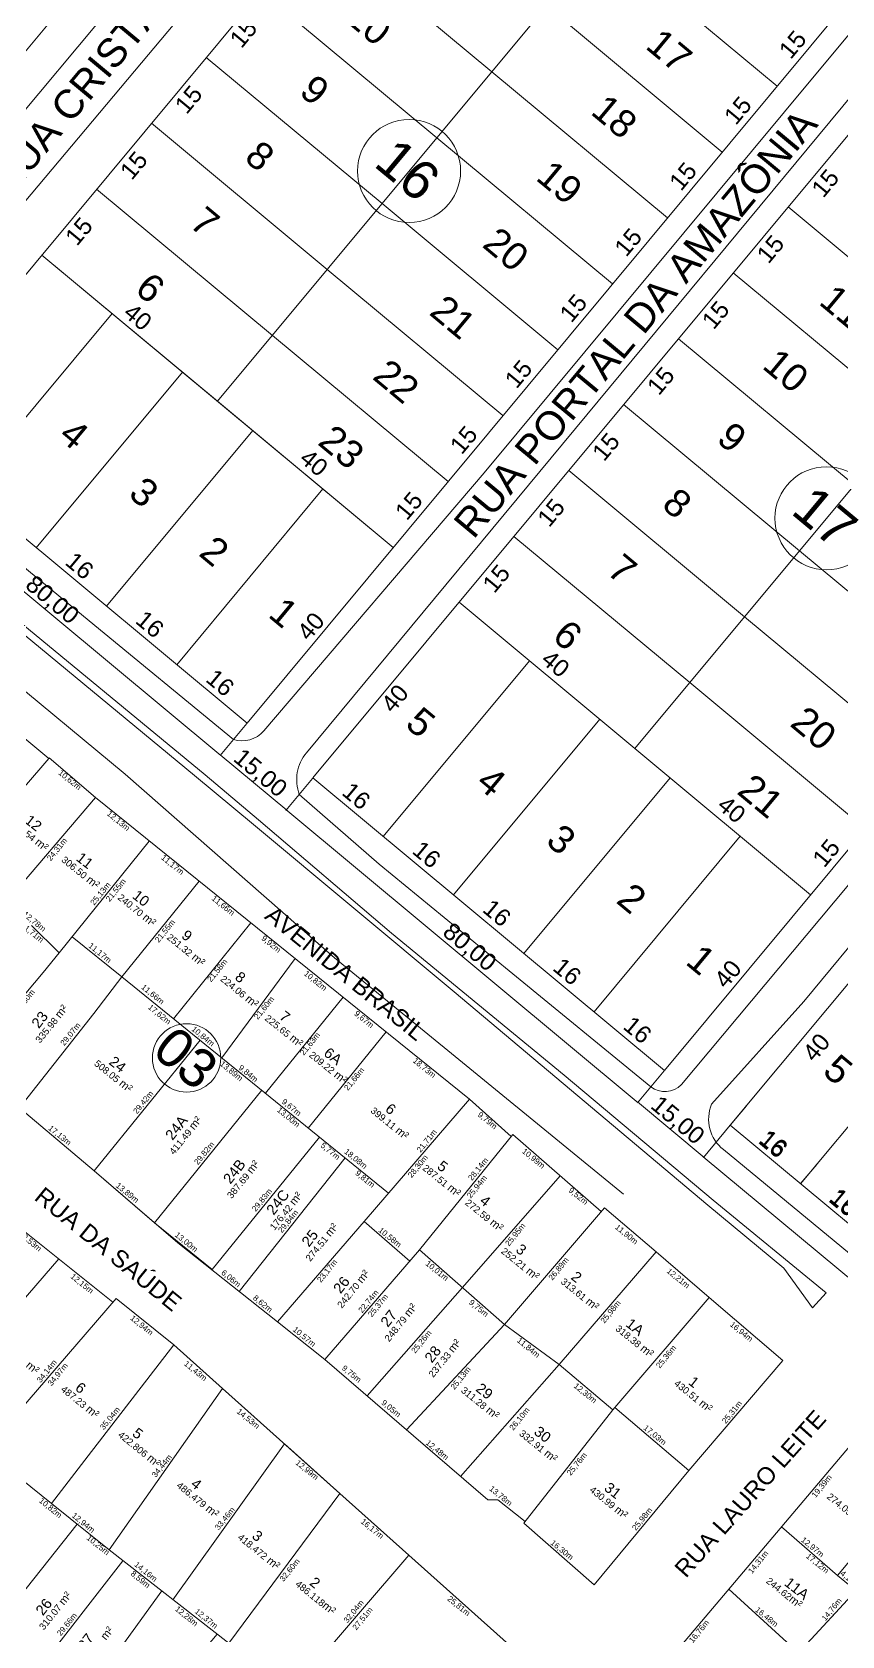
# Model space of a CAD drawing. Header units: metres. Extents: x 3808 to 8215, y 2374 to 6187.
# Drawn here: x 6067.9 to 6209.6, y 4290.4 to 4571 of the extents above; entities that cross this region are included whole.
import ezdxf
from ezdxf.enums import TextEntityAlignment as Align

# ---------------------------------------------------------------- set-up
doc = ezdxf.new("R2010")
doc.units = ezdxf.units.M
doc.linetypes.add('CENTER', pattern=[2, 1.25, -0.25, 0.25, -0.25])
for name, color, linetype in [('0 - Cotas', 7, 'Continuous'), ('0 - Linhas Quadras', 7, 'Continuous'), ('0 - MEIO FIO 2', 251, 'Continuous'), ('0 - Nome Ruas', 7, 'CENTER'), ('0 - Numero de Lotes', 6, 'Continuous'), ('0 - Número de Quadra', 7, 'CENTER'), ('0 - Área Dos Lotes', 1, 'Continuous'), ('vista', 7, 'Continuous')]:
    doc.layers.add(name, color=color, linetype=linetype)
doc.styles.add('Arial', font='arial.ttf')
doc.styles.add('pedro', font='arial.ttf', dxfattribs={"height": 3})

msp = doc.modelspace()

# ---------------------------------------------------------------- linework, layer by layer
at = {"color": 0, "linetype": 'ByBlock', "lineweight": 5}
for p, q in [((6100.832, 4444.493), (6100.973, 4444.506)), ((6100.973, 4444.506), (6100.832, 4444.493)), ((6112.363, 4434.899), (6112.503, 4434.911)), ((6112.503, 4434.911), (6112.363, 4434.899)), ((6173.859, 4383.73), (6173.999, 4383.743)), ((6173.999, 4383.743), (6173.859, 4383.73)), ((6192.936, 4383.05), (6192.795, 4383.037)), ((6185.389, 4374.136), (6185.53, 4374.149)), ((6185.53, 4374.149), (6185.389, 4374.136)), ((6205.095, 4372.803), (6205.235, 4372.816)), ((6205.235, 4372.816), (6205.095, 4372.803))]:
    msp.add_line(p, q, dxfattribs=at)
at = {"layer": '0 - Linhas Quadras', "linetype": 'Continuous', "lineweight": 5}
for p, q in [((6070.847, 4443.879, 0), (6062.079, 4451.201, 0)), ((6055.048, 4425.54, 0), (6070.847, 4443.879, 0)), ((6079.012, 4437.072, 0), (6070.959, 4444.009, 0)), ((6063.253, 4418.556, 0), (6079.012, 4437.072, 0)), ((6079.012, 4437.072, 0), (6144.493, 4384.315, 0)), ((6072.69, 4409.897, 0), (6088.455, 4429.464, 0)), ((6083.637, 4405.678, 0), (6097.154, 4422.455, 0)), ((6092.694, 4398.34, 0), (6106.231, 4415.142, 0)), ((6067.822, 4414.667, 0), (6072.69, 4409.897, 0)), ((6083.637, 4405.678, 0), (6074.937, 4412.687, 0)), ((6072.69, 4409.897, 0), (6069.9, 4406.435, 0)), ((6069.9, 4406.435, 0), (6054.808, 4388.553, 0)), ((6113.954, 4408.92, 0), (6101.115, 4391.518, 0)), ((6078.755, 4399.3, 0), (6083.637, 4405.678, 0)), ((6083.637, 4405.678, 0), (6130.322, 4367.855, 0)), ((6122.381, 4402.13, 0), (6108.763, 4385.321, 0)), ((6065.712, 4382.785, 0), (6078.755, 4399.3, 0)), ((6129.907, 4396.066, 0), (6116.273, 4379.237, 0)), ((6078.807, 4371.732, 0), (6097.325, 4394.588, 0)), ((6089.352, 4362.675, 0), (6108.12, 4385.842, 0)), ((6144.493, 4384.315, 0), (6126.024, 4362.863, 0)), ((6144.493, 4384.315, 0), (6151.797, 4377.777, 0)), ((6065.712, 4382.785, 0), (6078.807, 4371.732, 0)), ((6099.444, 4354.481, 0), (6118.221, 4377.658, 0)), ((6152.07, 4378.114, 0), (6135.755, 4357.947, 0)), ((6167.524, 4364.621, 0), (6152.07, 4378.114, 0)), ((6122.702, 4374.028, 0), (6104.15, 4350.66, 0)), ((6078.807, 4371.732, 0), (6093.455, 4359.151, 0)), ((6078.807, 4371.732, 0), (6089.352, 4362.675, 0)), ((6143.274, 4351.324, 0), (6160.352, 4370.883, 0)), ((6168.105, 4365.298, 0), (6150.597, 4344.874, 0)), ((6177.142, 4357.551, 0), (6168.105, 4365.298, 0)), ((6082.09, 4348.755, 0), (6062.809, 4364.162, 0)), ((6089.352, 4362.675, 0), (6099.444, 4354.481, 0)), ((6126.024, 4362.863, 0), (6110.902, 4345.299, 0)), ((6126.024, 4362.863, 0), (6134.036, 4355.953, 0)), ((6110.902, 4345.299, 0), (6093.455, 4359.151, 0)), ((6072.599, 4356.339, 0), (6050.592, 4330.819, 0)), ((6119.179, 4338.728, 0), (6135.755, 4357.947, 0)), ((6135.755, 4357.947, 0), (6150.597, 4344.874, 0)), ((6177.142, 4357.551, 0), (6160.163, 4337.877, 0)), ((6186.419, 4349.6, 0), (6177.142, 4357.551, 0)), ((6126.568, 4332.356, 0), (6143.274, 4351.324, 0)), ((6082.633, 4349.385, 0), (6059.758, 4322.858, 0)), ((6092.726, 4341.288, 0), (6082.633, 4349.385, 0)), ((6186.419, 4349.6, 0), (6169.906, 4330.335, 0)), ((6199.282, 4338.574, 0), (6186.419, 4349.6, 0)), ((6110.902, 4345.299, 0), (6119.179, 4338.728, 0)), ((6133.448, 4326.422, 0), (6150.597, 4344.874, 0)), ((6150.597, 4344.874, 0), (6160.163, 4337.877, 0)), ((6092.726, 4341.288, 0), (6077.773, 4321.866, 0)), ((6101.255, 4333.664, 0), (6092.726, 4341.288, 0)), ((6119.179, 4338.728, 0), (6147.672, 4314.154, 0)), ((6142.9, 4318.269, 0), (6160.163, 4337.877, 0)), ((6160.163, 4337.877, 0), (6169.534, 4329.902, 0)), ((6182.876, 4319.297, 0), (6199.282, 4338.574, 0)), ((6101.255, 4333.664, 0), (6081.425, 4305.405, 0)), ((6121.79, 4315.306, 0), (6101.255, 4333.664, 0)), ((6154.001, 4310.073, 0), (6169.534, 4329.902, 0)), ((6169.534, 4329.902, 0), (6169.904, 4330.337, 0)), ((6169.906, 4330.335, 0), (6182.876, 4319.297, 0)), ((6059.758, 4322.858, 0), (6071.344, 4313.515, 0)), ((6112.098, 4323.97, 0), (6092.594, 4296.702, 0)), ((6121.79, 4315.306, 0), (6112.098, 4323.97, 0)), ((6179.001, 4285.726, 0), (6211.618, 4324.249, 0)), ((6077.773, 4321.866, 0), (6071.344, 4313.515, 0)), ((6166.267, 4299.321, 0), (6182.876, 4319.297, 0)), ((6222.735, 4317.638, 0), (6208.88, 4300.938, 0)), ((6121.79, 4315.306, 0), (6102.355, 4289.096, 0)), ((6133.856, 4304.52, 0), (6121.79, 4315.306, 0)), ((6147.672, 4314.154, 0), (6149.421, 4314.16, 0)), ((6149.421, 4314.16, 0), (6154.243, 4310.382, 0)), ((6226.867, 4314.308, 0), (6190.237, 4274.63, 0)), ((6071.344, 4313.515, 0), (6081.425, 4305.405, 0)), ((6075.827, 4309.909, 0), (6057.225, 4286.537, 0)), ((6154.001, 4310.073, 0), (6166.267, 4299.321, 0)), ((6208.88, 4300.938, 0), (6199.086, 4309.447, 0)), ((6081.425, 4305.405, 0), (6102.355, 4289.096, 0)), ((6065.605, 4280.122, 0), (6083.84, 4303.523, 0)), ((6115.931, 4283.641, 0), (6133.856, 4304.52, 0)), ((6133.856, 4304.52, 0), (6153.118, 4287.301, 0)), ((6208.88, 4300.938, 0), (6212.086, 4298.297, 0)), ((6073.16, 4274.033, 0), (6090.616, 4298.243, 0)), ((6189.836, 4298.522, 0), (6202.053, 4287.43, 0)), ((6080.982, 4267.73, 0), (6100.303, 4290.695, 0))]:
    msp.add_line(p, q, dxfattribs=at)
at = {"layer": '0 - MEIO FIO 2', "lineweight": 5}
for p, q in [((6066.533, 4541.179), (6135.535, 4623.377)), ((6084.443, 4578.666), (6033.231, 4517.284)), ((6205.374, 4563.982), (6218.744, 4580.1)), ((6147.064, 4493.904), (6205.374, 4563.982)), ((6156.772, 4494.11), (6213.788, 4562.844)), ((6077.919, 4467.99), (6041.388, 4498.05)), ((6108.483, 4448.734), (6147.064, 4493.904)), ((6115.967, 4444.918), (6156.772, 4494.11)), ((6050.035, 4479.236), (6096.375, 4440.924)), ((6098.229, 4441.067), (6051.984, 4479.144)), ((6084.212, 4441.179), (6043.617, 4474.753)), ((6103.164, 4447.217), (6077.919, 4467.99)), ((6120.855, 4409.005), (6084.212, 4441.179)), ((6106.69, 4432.334), (6096.375, 4440.924)), ((6107.543, 4433.156), (6098.229, 4441.067)), ((6128.687, 4425.401), (6114.694, 4437.623)), ((6141.82, 4403.079), (6106.69, 4432.334)), ((6130.841, 4413.368), (6107.543, 4433.156)), ((6181.559, 4386.835), (6217.733, 4430.094)), ((6202.983, 4401.403), (6224.254, 4427.117)), ((6151.408, 4406.772), (6128.687, 4425.401)), ((6161.052, 4388.488), (6130.841, 4413.368)), ((6171.425, 4367.648), (6120.855, 4409.005)), ((6176.19, 4386.454), (6151.408, 4406.772)), ((6186.169, 4365.732), (6141.82, 4403.079)), ((6186.822, 4383.397), (6202.983, 4401.403)), ((6187.133, 4366.603), (6161.052, 4388.488)), ((6235.337, 4337.148), (6188.893, 4375.487)), ((6199.487, 4354.696), (6186.169, 4365.732)), ((6206.903, 4350.42), (6187.133, 4366.603)), ((6204.488, 4347.753), (6199.487, 4354.696)), ((6206.903, 4350.42), (6204.488, 4347.753))]:
    msp.add_line(p, q, dxfattribs=at)
for centre, radius, start, end in [((6104.651, 4452.083), 5.088, 252.99811, 318.84825), ((6121.593, 4440.177), 7.356, 139.87797, 200.32194), ((6178.655, 4389.742), 4.109, 233.14401, 314.97345), ((6193.139, 4380.824), 6.82, 157.83672, 231.49706)]:
    msp.add_arc(centre, radius, start, end, dxfattribs=at)
at = {"layer": '0 - Número de Quadra', "linetype": 'ByBlock', "lineweight": 5}
msp.add_circle((6094.974, 4391.505, 0), 5.979, dxfattribs=at)
at = {"layer": 'vista', "lineweight": 5}
for p, q in [((6024.839, 4517.247), (6127.177, 4640.239)), ((6044.057, 4501.257), (6155.988, 4635.78)), ((6100.389, 4506.421), (6186.736, 4610.195)), ((6148.36, 4564.073), (6117.612, 4589.657)), ((6198.296, 4561.55), (6167.548, 4587.134)), ((6105.553, 4450.088), (6217.484, 4584.611)), ((6138.766, 4552.543), (6108.018, 4578.127)), ((6188.702, 4550.019), (6157.954, 4575.604)), ((6129.172, 4541.012), (6098.424, 4566.596)), ((6179.108, 4538.489), (6148.36, 4564.073)), ((6117.083, 4440.494), (6219.421, 4563.486)), ((6119.578, 4529.482), (6088.829, 4555.066)), ((6169.514, 4526.958), (6138.766, 4552.543)), ((6109.983, 4517.951), (6079.235, 4543.535)), ((6159.92, 4515.428), (6129.172, 4541.012)), ((6230.981, 4514.841), (6200.233, 4540.425)), ((6173.416, 4445.658), (6250.169, 4537.902)), ((6131.137, 4480.836), (6069.641, 4532.005)), ((6100.389, 4506.421), (6069.641, 4532.005)), ((6150.326, 4503.897), (6119.578, 4529.482)), ((6221.386, 4503.31), (6190.638, 4528.895)), ((6081.94, 4521.771), (6056.356, 4491.023)), ((6140.731, 4492.367), (6109.983, 4517.951)), ((6211.792, 4491.78), (6181.044, 4517.364)), ((6190.11, 4379.731), (6302.042, 4514.254)), ((6094.24, 4511.537), (6068.655, 4480.789)), ((6178.579, 4389.325), (6280.917, 4512.317)), ((6131.137, 4480.836), (6100.389, 4506.421)), ((6202.198, 4480.249), (6171.45, 4505.834)), ((6105.553, 4450.088), (6044.057, 4501.257)), ((6106.539, 4501.304), (6080.955, 4470.556)), ((6192.604, 4468.719), (6161.856, 4494.303)), ((6118.838, 4491.07), (6093.254, 4460.322)), ((6183.01, 4457.188), (6152.262, 4482.773)), ((6232.946, 4454.665), (6202.198, 4480.249)), ((6204.164, 4420.073), (6142.668, 4471.242)), ((6173.416, 4445.658), (6142.668, 4471.242)), ((6223.352, 4443.134), (6192.604, 4468.719)), ((6154.967, 4461.008), (6129.383, 4430.26)), ((6213.758, 4431.604), (6183.01, 4457.188)), ((6167.266, 4450.775), (6141.682, 4420.027)), ((6204.164, 4420.073), (6173.416, 4445.658)), ((6178.579, 4389.325), (6117.083, 4440.494)), ((6179.565, 4440.541), (6153.981, 4409.793)), ((6191.865, 4430.307), (6166.28, 4399.559)), ((6227.994, 4400.246), (6202.409, 4369.498)), ((6251.606, 4328.563), (6190.11, 4379.731))]:
    msp.add_line(p, q, dxfattribs=at)
at = {"layer": 'vista', "color": 1, "lineweight": 5}
for p, q in [((6039.33, 4495.732), (6100.979, 4444.435)), ((6105.489, 4450.011), (6100.838, 4444.422)), ((6105.489, 4450.011), (6100.838, 4444.422)), ((6100.826, 4444.563), (6112.51, 4434.841)), ((6117.019, 4440.417), (6112.369, 4434.828)), ((6117.019, 4440.417), (6112.369, 4434.828)), ((6112.356, 4434.969), (6174.006, 4383.672)), ((6178.516, 4389.249), (6173.865, 4383.659)), ((6178.516, 4389.249), (6173.865, 4383.659)), ((6173.852, 4383.8), (6185.536, 4374.078)), ((6190.174, 4379.808), (6192.93, 4383.12)), ((6190.11, 4379.731), (6185.396, 4374.065)), ((6190.11, 4379.731), (6185.396, 4374.065)), ((6185.383, 4374.206), (6247.032, 4322.909)), ((6202.473, 4369.574), (6205.229, 4372.886)), ((6202.473, 4369.574), (6205.229, 4372.886))]:
    msp.add_line(p, q, dxfattribs=at)
at = {"layer": 'vista', "color": 7, "lineweight": 5}
for centre in [(6133.912, 4546.709), (6206.938, 4485.946)]:
    msp.add_circle(centre, 9.014, dxfattribs=at)

# ---------------------------------------------------------------- texts
at = {"layer": '0 - Cotas', "lineweight": 5, "style": 'Arial'}
for s, rotation, p in [('10,62m', 320.93117, (6072.443, 4441.241, 0)), ('12,13m', 320.93117, (6080.942, 4434.084, 0)), ('24,31m', 50.93117, (6071.211, 4425.893, 0)), ('11,17m', 320.93117, (6090.418, 4426.398, 0)), ('25,13m', 50.93117, (6078.809, 4418.143, 0)), ('21,55m', 50.93117, (6081.507, 4418.756, 0)), ('11,66m', 320.93117, (6099.271, 4419.257, 0)), ('11,71m', 320.93117, (6065.851, 4414.54, 0)), ('12,78m', 320.93117, (6066.241, 4416.466, 0)), ('21,55m', 50.93117, (6090.105, 4411.609, 0)), ('9,92m', 320.93117, (6107.974, 4412.283, 0)), ('11,17m', 320.93117, (6077.706, 4410.981, 0)), ('21,58m', 50.93117, (6099.253, 4404.701, 0)), ('10,82m', 320.93117, (6115.415, 4406.092, 0)), ('11,66m', 320.93117, (6086.946, 4403.732, 0)), ('28,80m', 50.93117, (6065.567, 4399.367, 0)), ('17,62m', 320.93117, (6088.124, 4400.22, 0)), ('21,60m', 50.93117, (6107.446, 4398.144, 0)), ('9,67m', 320.93117, (6124.204, 4399.105, 0)), ('29,07m', 50.93117, (6073.562, 4393.551, 0)), ('10,84m', 320.93117, (6095.744, 4396.387, 0)), ('21,63m', 50.93117, (6115.472, 4391.865, 0)), ('13,89m', 320.93117, (6100.703, 4390.298, 0)), ('9,84m', 320.93117, (6103.958, 4389.624, 0)), ('21,66m', 50.93117, (6123.212, 4385.72, 0)), ('18,73m', 320.93117, (6134.471, 4390.853, 0)), ('29,42m', 50.93117, (6086.303, 4381.622, 0)), ('9,67m', 320.93117, (6111.522, 4383.687, 0)), ('13,00m', 320.93117, (6110.703, 4382.223, 0)), ('9,79m', 320.93117, (6145.805, 4381.4, 0)), ('17,13m', 320.93117, (6070.679, 4379.057, 0)), ('21,71m', 50.93117, (6135.908, 4374.87, 0)), ('29,82m', 50.93117, (6096.973, 4372.721, 0)), ('5,77m', 320.93117, (6118.325, 4376.033, 0)), ('18,08m', 320.93117, (6122.464, 4374.945, 0)), ('10,99m', 320.93117, (6153.57, 4375.003, 0)), ('28,30m', 50.93117, (6134.354, 4370.434, 0)), ('28,14m', 50.93117, (6144.907, 4369.951, 0)), ('9,81m', 320.93117, (6124.397, 4371.164, 0)), ('25,94m', 50.93117, (6144.685, 4366.861, 0)), ('13,89m', 320.93117, (6082.499, 4369.002, 0)), ('29,83m', 50.93117, (6107.069, 4364.532, 0)), ('9,52m', 320.93117, (6161.711, 4368.171, 0)), ('29,84m', 50.93117, (6111.662, 4360.807, 0)), ('10,58m', 320.93117, (6128.449, 4361.206, 0)), ('25,95m', 50.93117, (6151.395, 4358.481, 0)), ('11,90m', 320.93117, (6169.846, 4361.731, 0)), ('12,53m', 320.93117, (6065.497, 4360.507, 0)), ('13,00m', 320.93117, (6092.817, 4360.376, 0)), ('23,17m', 50.93117, (6118.482, 4352.128, 0)), ('10,01m', 320.93117, (6136.686, 4355.35, 0)), ('26,89m', 50.93117, (6158.972, 4352.5, 0)), ('12,15m', 320.93117, (6074.572, 4353.108, 0)), ('6,06m', 320.93117, (6100.938, 4353.747, 0)), ('12,21m', 320.93117, (6178.892, 4354.038, 0)), ('22,74m', 50.93117, (6125.704, 4346.8, 0)), ('8,62m', 320.93117, (6106.491, 4349.338, 0)), ('25,37m', 50.93117, (6127.381, 4346.077, 0)), ('9,75m', 320.93117, (6144.284, 4348.552, 0)), ('25,98m', 50.93117, (6168.074, 4344.97, 0)), ('12,94m', 320.93117, (6085.026, 4345.816, 0)), ('16,94m', 320.93117, (6189.946, 4344.699, 0)), ('10,57m', 320.93117, (6113.46, 4343.812, 0)), ('25,26m', 50.93117, (6134.969, 4339.735, 0)), ('11,84m', 320.93117, (6152.685, 4341.911, 0)), ('25,36m', 50.93117, (6177.787, 4337.125, 0)), ('34,14m', 50.93117, (6069.427, 4334.577, 0)), ('34,97m', 50.93117, (6071.352, 4334.02, 0)), ('11,43m', 320.93117, (6094.435, 4337.828, 0)), ('9,75m', 320.93117, (6122.041, 4337.061, 0)), ('25,13m', 50.93117, (6141.836, 4333.374, 0)), ('12,30m', 320.93117, (6162.632, 4333.942, 0)), ('9,05m', 320.93117, (6128.957, 4330.996, 0)), ('25,31m', 50.93117, (6189.316, 4327.398, 0)), ('35,04m', 50.93117, (6080.481, 4326.327, 0)), ('14,53m', 320.93117, (6103.657, 4329.457, 0)), ('26,10m', 50.93117, (6152.13, 4326.242, 0)), ('17,03m', 320.93117, (6174.81, 4326.614, 0)), ('12,48m', 320.93117, (6136.717, 4323.992, 0)), ('25,76m', 50.93117, (6162.174, 4318.339, 0)), ('34,44m', 50.93117, (6089.571, 4317.99, 0)), ('12,99m', 320.93117, (6113.939, 4320.499, 0)), ('13,78m', 320.93117, (6147.84, 4315.958, 0)), ('19,39m', 50.93117, (6205.024, 4314.462, 0)), ('10,82m', 320.93117, (6069.064, 4313.854, 0)), ('12,94m', 320.93117, (6074.804, 4311.258, 0)), ('33,46m', 50.93117, (6100.577, 4308.791, 0)), ('25,98m', 50.93117, (6173.594, 4308.717, 0)), ('16,17m', 320.93117, (6125.35, 4310.209, 0)), ('10,25m', 320.93117, (6077.379, 4307.351, 0)), ('16,30m', 320.93117, (6158.553, 4306.496, 0)), ('12,97m', 320.93117, (6202.402, 4306.991, 0)), ('14,16m', 320.93117, (6085.728, 4302.693, 0)), ('32,60m', 50.93117, (6111.924, 4299.775, 0)), ('14,31m', 50.93117, (6193.908, 4301.173, 0)), ('17,12m', 320.93117, (6203.256, 4304.156, 0)), ('8,59m', 320.93117, (6085.092, 4301.089, 0)), ('4,15m', 320.93117, (6209.256, 4301.129, 0)), ('25,81m', 320.93117, (6140.495, 4296.695, 0)), ('29,66m', 50.93117, (6072.96, 4290.284, 0)), ('12,28m', 320.93117, (6092.859, 4294.908, 0)), ('12,37m', 320.93117, (6096.307, 4294.484, 0)), ('32,04m', 50.93117, (6123.125, 4292.536, 0)), ('27,51m', 50.93117, (6124.671, 4291.291, 0)), ('16,48m', 320.93117, (6194.364, 4294.775, 0)), ('14,76m', 50.93117, (6206.754, 4292.888, 0)), ('16,76m', 50.93117, (6183.556, 4289.049, 0))]:
    msp.add_text(s, height=1, rotation=rotation, dxfattribs=at).set_placement(p)
at = {"layer": '0 - Nome Ruas', "linetype": 'Continuous', "lineweight": 5, "style": 'pedro'}
for s, rotation, p in [('AVENIDA BRASIL', 320.94512, (6108.45, 4416.03, 0)), ('RUA DA SAÚDE', 320.84611, (6068.142, 4366.821, 0)), ('RUA LAURO LEITE', 48.35149, (6182.334, 4300.352, 0))]:
    msp.add_text(s, height=3, rotation=rotation, dxfattribs=at).set_placement(p)
at = {"layer": '0 - Numero de Lotes', "lineweight": 5, "style": 'Arial'}
for s, height, rotation, p in [('12', 1.8197, 321.92725, (6066.504, 4432.77, -540.279)), ('11', 1.8197, 321.92725, (6075.501, 4426.195, -540.279)), ('10', 1.8197, 321.92725, (6085.336, 4419.606, -540.279)), ('9', 1.82, 321.92725, (6093.93, 4412.638, -540.279)), ('8', 1.82, 321.92725, (6103.29, 4405.359, -540.279)), ('23', 1.8197, 51.92725, (6069.115, 4396.533, -540.279)), ('7', 1.82, 321.92725, (6111.059, 4398.471, -540.279)), ('6A', 1.8197, 321.92725, (6118.817, 4392.066, -540.279)), ('24', 1.8197, 321.92725, (6081.238, 4390.547, -540.279)), ('24A', 1.8197, 51.92725, (6092.518, 4376.967, -540.279)), ('6', 1.82, 321.92725, (6129.593, 4382.296, -540.279)), ('24B', 1.8197, 51.92725, (6102.644, 4369.315, -540.279)), ('5', 1.82, 321.92725, (6138.669, 4372.269, -540.279)), ('24C', 1.8197, 51.92725, (6110.207, 4363.874, -540.279)), ('4', 1.82, 321.92725, (6146.114, 4366.207, -540.279)), ('25', 1.8197, 51.92725, (6116.382, 4358.304, -540.279)), ('3', 1.82, 321.92725, (6152.426, 4357.705, -540.279)), ('26', 1.8197, 51.92725, (6121.912, 4350.127, -540.279)), ('2', 1.82, 321.92725, (6162.093, 4352.913, -540.279)), ('27', 1.8197, 51.92725, (6130.187, 4344.259, -540.279)), ('1A', 1.8197, 321.92725, (6171.664, 4344.684, -540.279)), ('28', 1.8197, 51.92725, (6137.892, 4338.004, -540.279)), ('6', 1.82, 321.92725, (6075.327, 4333.503, -540.279)), ('29', 1.8197, 321.92725, (6145.429, 4333.352, -540.279)), ('1', 1.82, 321.92725, (6182.63, 4334.519, -540.279)), ('5', 1.82, 321.92725, (6085.331, 4325.52, -540.279)), ('30', 1.8197, 321.92725, (6155.6, 4325.804, -540.279)), ('4', 1.82, 321.92725, (6095.574, 4316.671, -540.279)), ('31', 1.8197, 321.92725, (6167.885, 4315.972, -540.279)), ('3', 1.82, 321.92725, (6106.267, 4307.59, -540.279)), ('2', 1.82, 321.92725, (6116.349, 4299.406, -540.279)), ('11A', 1.8197, 321.92725, (6199.417, 4299.344, -540.279)), ('26', 1.8197, 51.92725, (6069.834, 4293.786, -540.279)), ('27', 1.8197, 51.92725, (6077.166, 4287.661, -540.279))]:
    msp.add_text(s, height=height, rotation=rotation, dxfattribs=at).set_placement(p)
at = {"layer": '0 - Número de Quadra', "linetype": 'Continuous', "lineweight": 5, "style": 'pedro'}
msp.add_text('03', height=6.7786, rotation=319.94713, dxfattribs=at).set_placement((6088.672, 4392.314, 0))
at = {"layer": '0 - Área Dos Lotes', "lineweight": 5, "style": 'Arial'}
for s, height, rotation, p in [('260.54 ', 1.2, 320.93117, (6063.978, 4432.539, 0)), ('m²', 1.4, 320.93117, (6068.32, 4429.014, 0)), ('306.50 ', 1.2, 320.93117, (6072.957, 4425.977, 0)), ('m²', 1.4, 320.93117, (6077.3, 4422.451, 0)), ('240.70 ', 1.2, 320.93117, (6082.809, 4419.374, 0)), ('m²', 1.4, 320.93117, (6087.151, 4415.849, 0)), ('251.32 ', 1.2, 320.93117, (6091.403, 4412.406, 0)), ('m²', 1.4, 320.93117, (6095.746, 4408.881, 0)), ('224.06 ', 1.2, 320.93117, (6100.763, 4405.128, 0)), ('m²', 1.4, 50.93117, (6072.858, 4398.332, 0)), ('m²', 1.4, 320.93117, (6105.105, 4401.602, 0)), ('335.98 ', 1.2, 50.93117, (6069.333, 4393.989, 0)), ('225.65 ', 1.2, 320.93117, (6108.532, 4398.24, 0)), ('m²', 1.4, 320.93117, (6112.875, 4394.715, 0)), ('209.22 ', 1.2, 320.93117, (6116.29, 4391.834, 0)), ('508.05 ', 1.2, 320.93117, (6078.695, 4390.328, 0)), ('m²', 1.4, 320.93117, (6083.037, 4386.803, 0)), ('m²', 1.4, 320.93117, (6120.632, 4388.309, 0)), ('m²', 1.4, 50.93117, (6096.293, 4378.805, 0)), ('399.11 ', 1.2, 320.93117, (6127.05, 4382.078, 0)), ('411.49 ', 1.2, 50.93117, (6092.767, 4374.462, 0)), ('m²', 1.4, 320.93117, (6131.392, 4378.553, 0)), ('m²', 1.4, 50.93117, (6106.387, 4371.114, 0)), ('287.51 ', 1.2, 320.93117, (6136.142, 4372.037, 0)), ('387.69 ', 1.2, 50.93117, (6102.862, 4366.771, 0)), ('m²', 1.4, 50.93117, (6113.879, 4365.586, 0)), ('m²', 1.4, 320.93117, (6140.485, 4368.512, 0)), ('176.42 ', 1.2, 50.93117, (6110.354, 4361.243, 0)), ('272.59 ', 1.2, 320.93117, (6143.587, 4365.975, 0)), ('m²', 1.4, 50.93117, (6120.138, 4360.12, 0)), ('m²', 1.4, 320.93117, (6147.93, 4362.45, 0)), ('274.51 ', 1.2, 50.93117, (6116.613, 4355.777, 0)), ('252.21 ', 1.2, 320.93117, (6149.899, 4357.473, 0)), ('m²', 1.4, 50.93117, (6125.668, 4351.943, 0)), ('m²', 1.4, 320.93117, (6154.241, 4353.948, 0)), ('242.70 ', 1.2, 50.93117, (6122.143, 4347.6, 0)), ('313.61 ', 1.2, 320.93117, (6160.337, 4352.165, 0)), ('m²', 1.4, 50.93117, (6133.944, 4346.074, 0)), ('m²', 1.4, 320.93117, (6164.68, 4348.64, 0)), ('248.79 ', 1.2, 50.93117, (6130.419, 4341.732, 0)), ('318.38 ', 1.2, 320.93117, (6169.908, 4343.936, 0)), ('m²', 1.4, 50.93117, (6141.649, 4339.82, 0)), ('237.33 ', 1.2, 50.93117, (6138.124, 4335.477, 0)), ('m²', 1.4, 320.93117, (6174.251, 4340.411, 0)), ('m²', 1.4, 320.93117, (6066.736, 4337.502, 0)), ('487.23 ', 1.2, 320.93117, (6072.868, 4333.326, 0)), ('311.28 ', 1.2, 320.93117, (6142.885, 4333.134, 0)), ('430.51 ', 1.2, 320.93117, (6180.17, 4334.343, 0)), ('m²', 1.4, 320.93117, (6077.21, 4329.801, 0)), ('m²', 1.4, 320.93117, (6184.513, 4330.818, 0)), ('m²', 1.4, 320.93117, (6147.228, 4329.609, 0)), ('422.806 ', 1.2, 320.93117, (6082.871, 4325.344, 0)), ('332.91 ', 1.2, 320.93117, (6153.056, 4325.586, 0)), ('m²', 1.4, 320.93117, (6157.399, 4322.06, 0)), ('m²', 1.4, 320.93117, (6087.938, 4321.231, 0)), ('486.479 ', 1.2, 320.93117, (6093.115, 4316.495, 0)), ('430.99 ', 1.2, 320.93117, (6165.38, 4315.723, 0)), ('274.05', 1.2, 320.93117, (6206.893, 4314.546, 0)), ('m²', 1.4, 320.93117, (6098.181, 4312.382, 0)), ('m²', 1.4, 320.93117, (6169.723, 4312.198, 0)), ('418.472 ', 1.2, 320.93117, (6103.807, 4307.414, 0)), ('m²', 1.4, 320.93117, (6108.873, 4303.302, 0)), ('486.118', 1.2, 320.93117, (6113.889, 4299.23, 0)), ('244.62', 1.2, 320.93117, (6196.263, 4299.774, 0)), ('m²', 1.4, 50.93117, (6073.504, 4295.631, 0)), ('m²', 1.4, 320.93117, (6200.243, 4296.542, 0)), ('310.07 ', 1.2, 50.93117, (6069.979, 4291.288, 0)), ('m²', 1.4, 320.93117, (6118.594, 4295.411, 0)), ('m²', 1.4, 50.93117, (6080.849, 4289.522, 0))]:
    msp.add_text(s, height=height, rotation=rotation, dxfattribs=at).set_placement(p)
at = {"layer": 'vista', "lineweight": 5, "style": 'pedro'}
for s, p in [('RUA CRISTAL', (6060.153, 4545.23)), ('RUA PORTAL DA AMAZÔNIA', (6141.345, 4485.309))]:
    msp.add_text(s, height=4.992, rotation=50.23736, dxfattribs=at).set_placement(p, align=Align.TOP_LEFT)
for s, p in [('10', (6122.457, 4573.096)), ('17', (6175.049, 4568.309)), ('9', (6114.46, 4560.237)), ('18', (6165.478, 4556.813)), ('8', (6104.868, 4548.704)), ('19', (6155.883, 4545.283)), ('7', (6095.24, 4537.161)), ('20', (6146.505, 4533.573)), ('6', (6085.692, 4525.633)), ('21', (6137.234, 4521.72)), ('11', (6205.401, 4523.541)), ('22', (6127.303, 4510.47)), ('10', (6195.483, 4512.333)), ('4', (6072.35, 4500.016)), ('23', (6117.717, 4498.988)), ('9', (6187.486, 4499.474)), ('3', (6084.587, 4489.877)), ('8', (6177.895, 4487.941)), ('2', (6096.91, 4479.567)), ('7', (6168.267, 4476.398)), ('1', (6109.042, 4468.829)), ('6', (6158.719, 4464.87)), ('5', (6133.007, 4449.598)), ('20', (6200.343, 4449.749)), ('4', (6145.376, 4439.253)), ('21', (6191.072, 4437.896)), ('3', (6157.613, 4429.114)), ('2', (6169.937, 4418.804)), ('1', (6182.068, 4408.066)), ('5', (6206.034, 4388.835))]:
    msp.add_text(s, height=4.8, rotation=320.23736, dxfattribs=at).set_placement(p)
at = {"layer": 'vista', "color": 1, "lineweight": 5, "style": 'pedro'}
for s, rotation, p in [('15', 50.23736, (6104.573, 4568.017)), ('15', 50.23736, (6200.677, 4566.106)), ('15', 50.23736, (6094.979, 4556.486)), ('15', 50.23736, (6191.082, 4554.575)), ('15', 50.23736, (6085.385, 4544.956)), ('15', 50.23736, (6181.488, 4543.045)), ('15', 50.23736, (6206.382, 4541.846)), ('15', 50.23736, (6075.79, 4533.425)), ('15', 50.23736, (6171.894, 4531.514)), ('15', 50.23736, (6196.788, 4530.315)), ('15', 50.23736, (6162.3, 4519.984)), ('40', 320.23736, (6083.71, 4521.525)), ('15', 50.23736, (6187.193, 4518.784)), ('15', 50.23736, (6152.706, 4508.453)), ('15', 50.23736, (6177.599, 4507.254)), ('15', 50.23736, (6143.112, 4496.923)), ('15', 50.23736, (6168.005, 4495.723)), ('40', 320.23736, (6114.522, 4496.017)), ('15', 50.23736, (6133.518, 4485.392)), ('15', 50.23736, (6158.411, 4484.193)), ('16', 320.23736, (6073.528, 4477.988)), ('15', 50.23736, (6148.817, 4472.662)), ('80,00', 320.23736, (6066.547, 4473.922)), ('16', 320.23736, (6085.827, 4467.754)), ('40', 50.23736, (6116.362, 4464.306)), ('40', 320.23736, (6156.803, 4460.841)), ('16', 320.23736, (6098.126, 4457.52)), ('40', 50.23736, (6131.059, 4451.687)), ('15,00', 320.23736, (6102.95, 4443.632)), ('16', 320.23736, (6121.956, 4437.693)), ('40', 320.23736, (6187.615, 4435.334)), ('16', 320.23736, (6134.255, 4427.459)), ('15', 50.23736, (6206.544, 4424.63)), ('16', 320.23736, (6146.554, 4417.225)), ('80,00', 320.23736, (6139.573, 4413.159)), ('16', 320.23736, (6158.853, 4406.991)), ('40', 50.23736, (6189.325, 4403.466)), ('16', 320.23736, (6171.153, 4396.758)), ('40', 50.23736, (6204.814, 4390.631)), ('15,00', 320.23736, (6175.977, 4382.87)), ('16', 320.23736, (6194.835, 4376.753)), ('16', 320.23736, (6194.982, 4376.93)), ('16', 320.23736, (6207.134, 4366.519)), ('16', 320.23736, (6207.281, 4366.696))]:
    msp.add_text(s, height=3, rotation=rotation, dxfattribs=at).set_placement(p)
at = {"layer": 'vista', "color": 7, "lineweight": 5, "style": 'pedro'}
for s, p in [('16', (6127.507, 4547.708)), ('17', (6200.495, 4486.902))]:
    msp.add_text(s, height=6.7786, rotation=320.23736, dxfattribs=at).set_placement(p)

doc.saveas('drawing.dxf')
